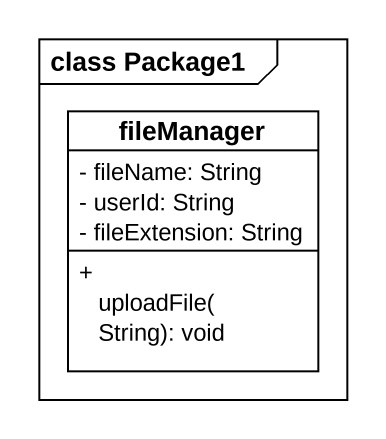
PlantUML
@startuml
mainframe class Package1
hide circle
hide empty members
skinparam classAttributeIconSize 0
class fileManager {
  - fileName: String
  - userId: String
  - fileExtension: String
  + uploadFile(String): void
}
@enduml
